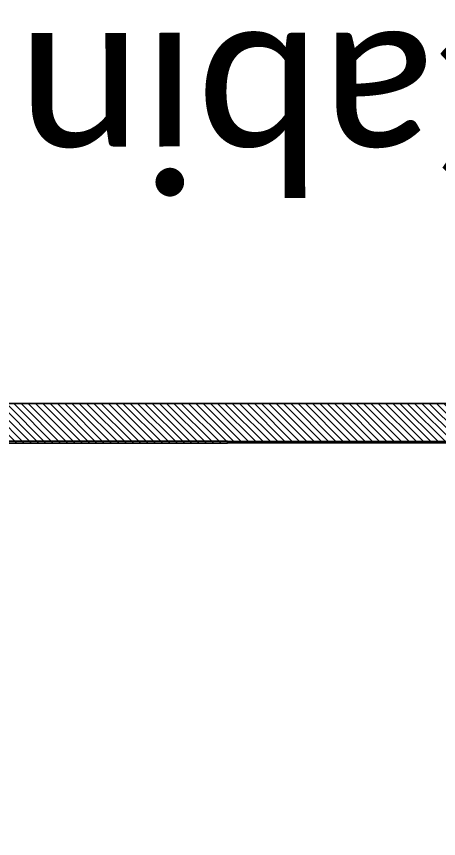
# Model space of a CAD drawing. Header units: feet. Extents: x -99009 to 3252343, y -11094690 to 9035152.
# Drawn here: x 2461448 to 2462473, y -1889007 to -1887013 of the extents above; entities that cross this region are included whole.
import ezdxf

# ---------------------------------------------------------------- set-up
doc = ezdxf.new("R2010")
doc.units = ezdxf.units.FT
doc.linetypes.add('CENTER', pattern=[2, 1.25, -0.25, 0.25, -0.25])
for name, color, linetype in [('1', 1, 'Continuous'), ('Layer1', 7, 'CENTER'), ('PDF_Text', 7, 'Continuous')]:
    doc.layers.add(name, color=color, linetype=linetype)
doc.layers.add('57 Hatchings', color=7, linetype='Continuous', lineweight=0)
doc.styles.add('PDF Calibri', font='calibri.ttf')
pattern_1 = [(315.065052, (2506721.538, -1887943.526), (8.8287938, 8.8488644), [])]

msp = doc.modelspace()

# ---------------------------------------------------------------- hatches: boundary and pattern name
at = {"layer": '57 Hatchings', "linetype": 'Continuous'}
h = msp.add_hatch(dxfattribs=at)
h.set_pattern_fill('ANSI31', scale=100, angle=270.06505171)
h.set_pattern_definition(pattern_1)
h.paths.add_polyline_path([(2509648.39625, -1887994.16325), (2509648.2874, -1887898.28911), (2460147.59619, -1887954.49057), (2460147.70504, -1888050.36471)])
h = msp.add_hatch(dxfattribs=at)
h.set_pattern_fill('ANSI31', scale=100, angle=270.06505171)
h.set_pattern_definition(pattern_1)
h.paths.add_polyline_path([(2509648.39625, -1887994.16325), (2509648.2874, -1887898.28911), (2460147.59619, -1887954.49057), (2460147.70504, -1888050.36471)])

# ---------------------------------------------------------------- linework, layer by layer
at = {"color": 141, "lineweight": -3}
msp.add_lwpolyline([(2459909.61797, -1878485.07328), (2459921.53735, -1887640.69183), (2460603.31091, -1888041.99186), (2509101.56822, -1888096.4995), (2509416.3912, -1887620.52123), (2509405.95531, -1878428.87677)], dxfattribs=at)
at = {"layer": '1'}
msp.add_arc((2520410.24778, -1978395.99612), 100000, 84.1346387202, 194.3871675539, dxfattribs=at)
at = {"layer": 'Layer1', "color": 7, "linetype": 'Continuous'}
for p, q in [((2509648.2874, -1887898.28911), (2460147.59619, -1887954.49057)), ((2509648.2874, -1887898.28911), (2460147.59619, -1887954.49057)), ((2509648.39625, -1887994.16325), (2460147.70504, -1888050.36471)), ((2509648.39625, -1887994.16325), (2460147.70504, -1888050.36471))]:
    msp.add_line(p, q, dxfattribs=at)

# ---------------------------------------------------------------- texts
at = {"layer": 'PDF_Text', "color": 7, "insert": (2462773.76093, -1887047.53927), "char_height": 370.453689, "attachment_point": 7, "rotation": 180.06505171, "style": 'PDF Calibri'}
msp.add_mtext('Cabin', dxfattribs=at)

doc.saveas('drawing.dxf')
